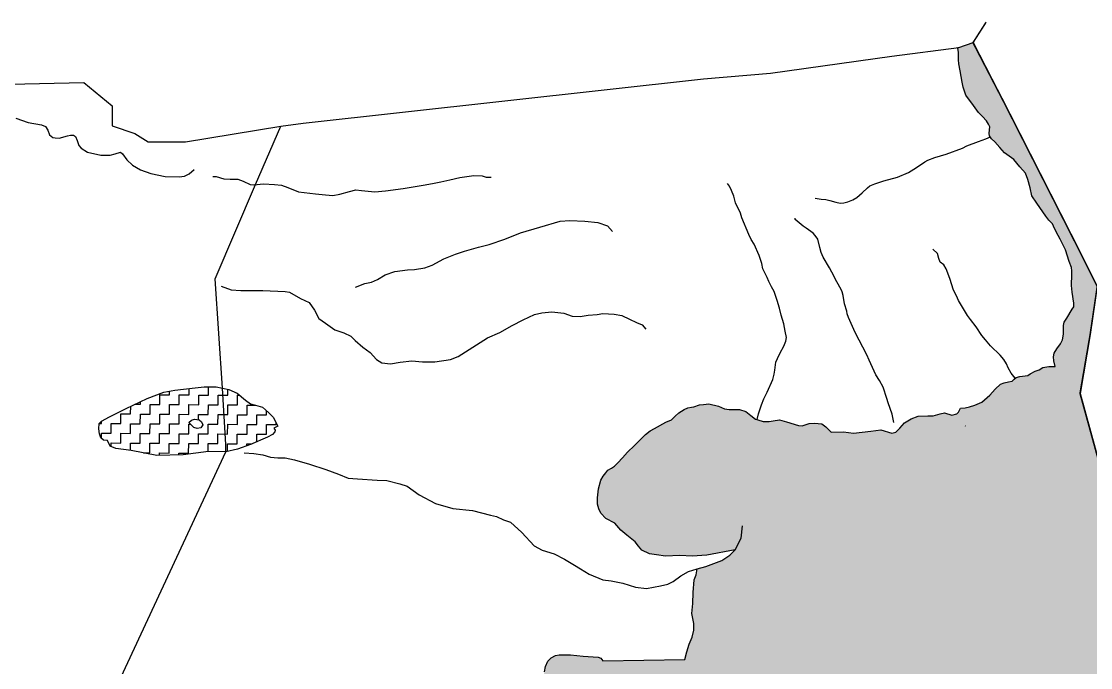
# Model space of a CAD drawing. Header units: metres. Extents: x 261324 to 273196, y 2168580 to 2176145.
# Drawn here: x 269832 to 271625, y 2175052 to 2176136 of the extents above; entities that cross this region are included whole.
import ezdxf

# ---------------------------------------------------------------- set-up
doc = ezdxf.new("R2010")
doc.units = ezdxf.units.M
for name, color, linetype in [('LINE_WATER', 4, 'Continuous'), ('POLY_HATCH', 12, 'Continuous'), ('POLY_PARCEL', 6, 'Continuous'), ('V_BOUND_LINE', 7, 'Continuous')]:
    doc.layers.add(name, color=color, linetype=linetype)
pattern_1 = [(359.204250458998, (275152.2432474227, 2172428.948187294), (3.218788203200321, 3.130599383974009), [3.174999999999998, -3.174999999999998]), (89.20425045899802, (275155.4179412163, 2172428.904092884), (-3.130599383974009, 3.218788203200321), [3.174999999999998, -3.174999999999998])]

# ---------------------------------------------------------------- blocks, each defined once
blk = doc.blocks.new('62')
at = {"layer": 'POLY_HATCH'}
h = blk.add_hatch(dxfattribs=at)
h.set_pattern_fill('ZIGZAG', color=256, scale=0.9999999999999999, angle=-0.7957495410019815, style=0)
h.set_pattern_definition(pattern_1)
h.paths.add_polyline_path([(275713.4033619884, 2173219.616855243), (275699.5545775288, 2173270.116821485), (275683.0275506682, 2173331.917468686), (275686.4877017844, 2173351.207006773), (275688.9153779806, 2173366.878950131), (275681.177619705, 2173382.593921911), (275658.9116288487, 2173427.222599884), (275648.872188581, 2173446.945038059), (275643.9277575039, 2173445.284492984), (275644.0625683006, 2173443.785606863), (275644.0635547544, 2173441.355286785), (275644.2184204358, 2173439.999107582), (275644.6386253577, 2173437.736558321), (275645.2472219664, 2173434.030565022), (275645.5376500259, 2173432.429472552), (275645.9356549252, 2173431.069916304), (275646.4393081364, 2173429.813046812), (275646.9834782536, 2173428.972240886), (275648.347286317, 2173427.113209479), (275650.4590842376, 2173424.080711649), (275651.7601714617, 2173422.708612181), (275653.5173720939, 2173420.807921957), (275654.1804811441, 2173419.37672186), (275654.0618154134, 2173418.336811566), (275653.9764385623, 2173417.192279895), (275653.9995988875, 2173416.358710452), (275654.6817459616, 2173415.446551209), (275655.7447562729, 2173414.442302845), (275657.3864348768, 2173412.579409562), (275658.8911047491, 2173410.857295491), (275661.916832883, 2173408.593276899), (275663.9328700099, 2173406.169686327), (275665.7103481176, 2173404.07923632), (275666.4807830121, 2173402.020133317), (275667.1730729588, 2173399.337178657), (275667.7621252278, 2173396.725097245), (275669.3606313443, 2173394.255228832), (275672.254198099, 2173389.979360941), (275673.2441258352, 2173388.715739854), (275674.4082082383, 2173387.484417107), (275674.7102073292, 2173386.716411685), (275675.6227093498, 2173384.881006021), (275676.9435859622, 2173382.432353536), (275677.9233890205, 2173380.439779454), (275678.5978181405, 2173378.972229714), (275679.7954448115, 2173375.153898595), (275680.7114916112, 2173372.590647609), (275680.6382613112, 2173370.802357697), (275680.553870914, 2173367.227505947), (275680.6978887409, 2173365.090306723), (275681.2729593103, 2173361.471575821), (275681.1861361058, 2173360.222910096), (275680.6892548302, 2173359.466000597), (275678.8775639635, 2173356.592154026), (275678.0593985222, 2173355.214769912), (275677.8022776386, 2173354.211499904), (275677.7270437278, 2173351.296177689), (275677.4588378639, 2173349.494531117), (275676.7460757538, 2173348.202479764), (275675.5424629322, 2173346.587421305), (275674.688597943, 2173345.141096127), (275674.4990191336, 2173343.998011752), (275674.584900298, 2173342.67751037), (275674.9761554346, 2173340.831987083), (275672.891152019, 2173340.791509503), (275670.9074617317, 2173340.54131159), (275669.680439592, 2173339.742463759), (275668.4232702728, 2173339.273864226), (275666.7435036596, 2173338.394510412), (275665.9730869935, 2173337.95386744), (275663.3622564617, 2173337.573506278), (275662.1769644342, 2173337.277501904), (275661.5435565336, 2173336.696082156), (275660.875413332, 2173336.115144859), (275659.6568323571, 2173335.923756988), (275658.2279189714, 2173335.596416682), (275657.0749516105, 2173335.126369853), (275655.2466052005, 2173333.554705767), (275653.4821928699, 2173331.582892072), (275650.9353355365, 2173329.319901449), (275648.6209971057, 2173328.274688123), (275646.8894861464, 2173327.795970296), (275645.448383649, 2173327.528690968), (275643.8645723719, 2173327.335216985), (275643.0611374425, 2173325.594167601), (275641.0099168304, 2173325.154281927), (275638.6486601747, 2173325.905317686), (275637.2065642032, 2173325.566226504), (275634.9700671757, 2173324.950876173), (275633.2455340333, 2173324.974828805), (275630.010040081, 2173324.876118822), (275627.6986977829, 2173324.046335963), (275625.5240838326, 2173322.71188666), (275623.9911803535, 2173321.009403475), (275622.6798283869, 2173319.734787246), (275621.3804451735, 2173319.321893101), (275617.8026296873, 2173320.448944571), (275614.4912930795, 2173320.063992698), (275608.8052310411, 2173319.460640513), (275605.577716235, 2173319.936410295), (275601.5518147443, 2173319.848680991), (275599.7793659584, 2173321.597070909), (275598.4989332258, 2173322.548566815), (275596.1316921934, 2173322.868741531), (275594.4041668627, 2173322.677263642), (275591.5941763489, 2173321.842347612), (275587.01103003, 2173323.354540042), (275584.7196316869, 2173323.960959085), (275582.6318316926, 2173323.702659522), (275581.2625901666, 2173323.434382092), (275579.3234873071, 2173323.533140608), (275577.0710652493, 2173324.189912866), (275575.2995494534, 2173325.479412294), (275573.6717465618, 2173326.834156051), (275571.6808254033, 2173327.449515385), (275568.3098247944, 2173327.496336367), (275566.7451845121, 2173327.753149916), (275564.756983771, 2173328.564372902), (275561.5925833868, 2173329.372342384), (275559.8657082414, 2173329.239606395), (275558.6097513756, 2173329.139509948), (275556.5923877343, 2173328.415267284), (275554.7536901936, 2173328.135195469), (275553.530400861, 2173327.564481843), (275551.7910156725, 2173326.530768126), (275550.5993056722, 2173325.411089423), (275549.328658485, 2173324.253324381), (275547.5533373518, 2173323.455193952), (275543.8407361749, 2173321.48896743), (275542.4181917444, 2173320.685937165), (275540.8339644232, 2173319.532529982), (275537.216921347, 2173315.978169707), (275534.8737899589, 2173313.816610856), (275533.2408406299, 2173311.978220487), (275531.6881926411, 2173310.275848227), (275530.6543608579, 2173309.232334837), (275529.6657145397, 2173308.619181886), (275528.4794453742, 2173307.891230488), (275527.7630062874, 2173307.117570733), (275526.8456838646, 2173305.994080968), (275526.1210795812, 2173304.632830312), (275525.3368795096, 2173301.803141751), (275524.9438404947, 2173298.90924979), (275524.9928529554, 2173296.792826208), (275525.4420077946, 2173295.258549223), (275526.0114727233, 2173293.918507522), (275527.7111435937, 2173292.092599679), (275530.5913668085, 2173290.583329621), (275532.5588923101, 2173288.283538005), (275534.534575153, 2173286.571339838), (275537.1706378033, 2173284.41898383), (275538.2872377135, 2173282.953799484), (275539.4065580411, 2173281.68447879), (275541.899432762, 2173280.513623628), (275544.1279854496, 2173280.071275041), (275547.0808655015, 2173279.707922325), (275551.7286036906, 2173279.836827364), (275555.7903379098, 2173279.586953479), (275560.6343036262, 2173279.906592114), (275569.9011706085, 2173281.566307737), (275568.0798495265, 2173279.796007268), (275565.5409713732, 2173278.107498846), (275560.1957347913, 2173276.170671166), (275557.4542556064, 2173275.41868584), (275557.0220657845, 2173273.482753828), (275556.3524282676, 2173271.840106098), (275556.0081526287, 2173267.750925642), (275555.8859271947, 2173264.125516823), (275555.5526228903, 2173260.826246652), (275556.1544415749, 2173257.58581389), (275556.1953754571, 2173255.3587062), (275555.5886144574, 2173253.068768915), (275554.6235735977, 2173250.855631115), (275553.7982572523, 2173248.353259777), (275553.1166470376, 2173245.848890017), (275526.3779232424, 2173245.609771115), (275525.6584145883, 2173246.40831604), (275524.8155372462, 2173246.741284834), (275519.9411214767, 2173247.174058136), (275515.8265883816, 2173247.610880196), (275512.0277794269, 2173247.634437095), (275510.8854206071, 2173247.445863728), (275509.4715766146, 2173246.647743608), (275508.404299946, 2173245.552754174), (275507.5630648133, 2173243.89971735), (275507.2459371612, 2173242.107976187), (275506.3828013318, 2173238.878140702), (275506.3393855348, 2173237.856546255), (275506.2271427918, 2173234.881271513), (275505.5880557384, 2173234.260086987), (275503.4429415939, 2173233.413711609), (275501.7994059607, 2173232.910839914), (275499.724892769, 2173232.939653539), (275497.8045835259, 2173233.550436815), (275495.4841399415, 2173234.809303695), (275493.3931852105, 2173235.758321937), (275491.5296915608, 2173236.251496718), (275489.046932601, 2173236.344390289), (275486.062996828, 2173236.122985533), (275483.0429494123, 2173235.405584205), (275479.6631537309, 2173234.036055388), (275476.5420638768, 2173232.356274566), (275474.9768548912, 2173231.180582905), (275472.1682485581, 2173228.853935892), (275470.3092360731, 2173227.565503167), (275469.0443236593, 2173226.969754466), (275467.9248954728, 2173226.328175995), (275465.8877344691, 2173224.837777657), (275464.7916424907, 2173223.772394508), (275464.0433344927, 2173222.49773845), (275462.4363359535, 2173220.417253994), (275460.9865831395, 2173219.137739952), (275457.6816667883, 2173216.847192418), (275453.0189108547, 2173213.582512979), (275449.1598589672, 2173211.372677173), (275445.1537005536, 2173209.09186943), (275442.7058525122, 2173207.490353463), (275439.8980573285, 2173205.222107303), (275438.53312029, 2173203.736975245), (275436.6274474442, 2173201.193347099), (275435.0728032104, 2173198.674051893), (275434.2512541471, 2173196.334408991), (275433.494429249, 2173194.446556162), (275433.3447025207, 2173192.082979059), (275433.6762637828, 2173190.705708586), (275434.1752260026, 2173188.75660461), (275435.1715121774, 2173186.844402221), (275436.3804361809, 2173185.513357876), (275437.9140107778, 2173184.41144795), (275439.5425404169, 2173183.83392336), (275440.8504790528, 2173183.319261251), (275443.9145825594, 2173180.896443129), (275446.0617444541, 2173179.786010878), (275448.3014279763, 2173179.024763842), (275450.4550789989, 2173178.381533542), (275453.0721690164, 2173177.43980822), (275455.5480332735, 2173176.850512272), (275458.0454706586, 2173175.263706298), (275459.1224589014, 2173173.296192314), (275515.3965068245, 2173160.188567728), (275515.6629817922, 2173158.676566877), (275515.3576084781, 2173157.387978266), (275514.24785618, 2173155.105027199), (275513.8776076005, 2173154.320107038), (275513.4554945027, 2173149.801063532), (275513.4739909678, 2173145.958230535), (275514.2155301545, 2173142.428559415), (275515.7624378549, 2173139.965062658), (275516.887191759, 2173138.153843144), (275516.6956067387, 2173134.708958158), (275516.7974262792, 2173131.690939698), (275517.938681845, 2173125.893266028), (275519.7281309511, 2173120.194324197), (275522.6223414529, 2173116.419284245), (275524.1901944036, 2173115.463796261), (275523.5614907349, 2173111.594038405), (275523.4891836031, 2173106.387810912), (275524.8584697721, 2173101.484767538), (275527.1798306627, 2173097.861330519), (275526.0700823091, 2173095.578379397), (275525.8914634268, 2173093.067025856), (275526.7562661645, 2173088.063254605), (275527.6634581293, 2173086.111408017), (275528.147498947, 2173084.740031748), (275528.703392847, 2173083.367657487), (275529.0237717117, 2173080.562075463), (275530.5846214382, 2173081.201215683), (275536.5671037013, 2173082.215066172), (275535.5735357126, 2173079.82930392), (275534.9219587508, 2173077.370234665), (275534.6781115196, 2173074.631264677), (275534.2856576974, 2173071.071653139), (275536.0623505006, 2173065.63082172), (275538.5668237566, 2173063.196473975), (275541.2175235007, 2173061.411405971), (275542.859851417, 2173061.114359917), (275543.8334301951, 2173062.060661964), (275544.5488339165, 2173064.176050098), (275544.7621332413, 2173074.59404214), (275545.148831668, 2173082.678620496), (275545.4236246208, 2173087.645325623), (275546.1533091964, 2173090.788901668), (275545.9427017024, 2173100.321514053), (275546.7261382447, 2173112.274163002), (275547.0395285149, 2173115.080726492), (275546.5308027486, 2173117.967265606), (275546.9513421975, 2173123.548976217), (275547.4085748408, 2173126.833452821), (275547.1113303977, 2173130.128408615), (275546.3196762139, 2173132.401850049), (275546.4425342882, 2173136.308000703), (275546.841176459, 2173140.313158792), (275546.9706989296, 2173144.699130309), (275547.7060958063, 2173148.253978594), (275548.5729583926, 2173151.395649326), (275550.6321092905, 2173146.863551209), (275554.8337798208, 2173141.807110196), (275557.7795940199, 2173136.351605322), (275561.0480451715, 2173131.620505664), (275563.7189355487, 2173128.876112808), (275568.8784030584, 2173125.264143927), (275574.3200202499, 2173119.461592001), (275576.2421814046, 2173115.321888084), (275578.3488327157, 2173109.461531749), (275581.2078242407, 2173105.256753427), (275583.9583074537, 2173100.741102663), (275584.6470287779, 2173097.815986172), (275584.7772910162, 2173092.191335242), (275583.750810353, 2173085.801799394), (275583.9186678656, 2173082.883919797), (275584.4526058056, 2173076.316518547), (275584.8215821398, 2173072.875211332), (275588.2636746949, 2173065.642658623), (275590.0729896277, 2173060.879762962), (275591.8092186233, 2173058.356606598), (275592.890047935, 2173053.655891569), (275592.4039517449, 2173048.664560555), (275593.6063070763, 2173045.211678253), (275595.8561700452, 2173042.160753639), (275598.3476351279, 2173041.501387287), (275601.5856605121, 2173042.081174783), (275604.004762665, 2173043.713602568), (275606.6495651847, 2173046.592416167), (275609.6141127282, 2173049.987422928), (275611.9377202982, 2173052.245936173), (275614.4797944521, 2173055.23030393), (275617.1159211522, 2173057.484478927), (275623.1650962777, 2173065.418217929), (275620.6751414521, 2173058.684564339), (275619.8389308578, 2173050.990800239), (275619.9214759873, 2173041.930629691), (275624.1144667198, 2173036.249547695), (275626.9292957069, 2173036.366641346), (275628.7277015217, 2173038.320069747), (275631.3826258759, 2173041.92763163), (275634.0635737779, 2173047.409111808), (275636.7503095154, 2173053.307018477), (275639.832045135, 2173057.637536226), (275643.0049374278, 2173061.029649215), (275648.4971033254, 2173066.367956094), (275651.8674955592, 2173068.976374623), (275649.2979479317, 2173064.013981379), (275648.0667374553, 2173057.887606199), (275647.0843589309, 2173054.673320635), (275646.0209456018, 2173053.126190553), (275645.2252222441, 2173048.347412278), (275643.5049593055, 2173044.518616341), (275641.3607770299, 2173040.175076592), (275639.3229380223, 2173035.986247144), (275637.7025075763, 2173031.843685048), (275636.2817500046, 2173027.073590524), (275633.7208781966, 2173022.735835882), (275631.0529440577, 2173018.191316043), (275627.7570797639, 2173013.447263082), (275625.107216327, 2173010.204075341), (275623.405754987, 2173007.728666235), (275621.9198643238, 2173005.770897205), (275621.672478319, 2173002.962912397), (275620.8854307809, 2172998.808772723), (275619.1608299325, 2172994.667657485), (275617.0325533486, 2172991.46929013), (275614.2676747349, 2172987.446750997), (275606.788278901, 2172981.563348779), (275603.0887388717, 2172977.7620437), (275598.6582592772, 2172971.838159239), (275597.5228322836, 2172967.114296471), (275597.7775085258, 2172962.945690376), (275600.2111346989, 2172958.122058559), (275602.136187816, 2172954.190569133), (275602.9117318481, 2172950.014728527), (275605.0285010153, 2172944.883118094), (275605.9255671228, 2172941.955110269), (275608.1754300916, 2172938.904185656), (275612.4668112801, 2172932.8052302), (275613.5722221368, 2172929.874328604), (275614.5524920376, 2172925.435327385), (275617.4013657065, 2172920.501803161), (275619.726479623, 2172915.367298956), (275621.4598206006, 2172912.635928045), (275623.9397179353, 2172911.143711037), (275628.2165751035, 2172911.500815183), (275633.141606028, 2172913.514944146), (275642.2103399538, 2172921.302616132), (275648.362243445, 2172929.130800975), (275651.4598808456, 2172934.606493609), (275654.0525679814, 2172941.234592984), (275658.5044482247, 2172946.691476076), (275665.4673181568, 2172952.894434488), (275672.2283502042, 2172959.568765623), (275675.3317754064, 2172965.460882312), (275676.6628184094, 2172971.27349377), (275678.5074992964, 2172976.558334487), (275679.4138999211, 2172981.804144856), (275680.5134665216, 2172985.953941408), (275683.4085470084, 2172991.848954306), (275685.9694188164, 2172996.186708948), (275687.7837303229, 2172999.285309742), (275690.1246895997, 2173002.793105063), (275692.3347240296, 2173004.376374216), (275696.6289368153, 2173005.982757947), (275702.0560299866, 2173006.636265623), (275706.531114048, 2173006.261730097), (275710.0802086027, 2173006.733069717), (275715.7214343588, 2173007.800110113), (275720.5234932823, 2173008.462299104), (275726.1849626737, 2173010.986833632), (275729.1321585443, 2173013.132560753), (275734.57371146, 2173014.827136014), (275739.9038641012, 2173016.00262434), (275746.5991043932, 2173017.940103813), (275756.3464378764, 2173022.073915898), (275765.666956082, 2173025.484767297), (275776.8712607736, 2173029.494215681), (275784.634975312, 2173033.343199377), (275785.1899707224, 2173032.197002965), (275785.2652255807, 2173030.113420882), (275786.3778663095, 2173027.703053078), (275788.637851113, 2173025.380876749), (275789.8647840449, 2173023.697807933), (275789.9458227942, 2173022.030652397), (275789.977698521, 2173016.823874871), (275790.6389424272, 2173011.920732949), (275791.8138242851, 2173006.48982516), (275791.4752776966, 2173004.620247604), (275794.8218756688, 2172998.013780356), (275795.9186107059, 2172994.458240158), (275796.2818031493, 2172990.600506396), (275795.9309657713, 2172987.846020906), (275795.1439222114, 2172983.691883614), (275796.2247515231, 2172978.991168586), (275797.3055808348, 2172974.290453557), (275797.6515136919, 2172968.040250451), (275814.6724219132, 2172975.8611365), (275868.8625154536, 2173002.078044844), (275877.9142539315, 2173006.713102437), (275869.5252555754, 2173017.970825128), (275857.2667293084, 2173033.503187764), (275845.3999902162, 2173048.956491523), (275820.3567848773, 2173081.034673712), (275819.436118658, 2173081.930906685), (275801.6334561131, 2173104.92684502), (275780.6977913745, 2173132.187198319), (275750.2553718032, 2173171.555163344), (275734.3407306689, 2173192.479181754)])
h = blk.add_hatch(dxfattribs=at)
h.set_pattern_fill('ZIGZAG', color=256, scale=0.9999999999999999, angle=-0.7957495410019815, style=0)
h.set_pattern_definition(pattern_1)
h.paths.add_polyline_path([(275411.7256721155, 2173330.527347513), (275410.1220115444, 2173331.752086114), (275407.4520811316, 2173333.997778628), (275404.7194183043, 2173335.262736586), (275400.5566713745, 2173336.105839585), (275396.5801057325, 2173336.21015042), (275393.6769663189, 2173335.808750356), (275387.0376594714, 2173335.140223915), (275383.4436878102, 2173334.503019418), (275377.915658651, 2173332.518430469), (275371.093266318, 2173329.275734915), (275365.5553545668, 2173326.57962257), (275362.9822961892, 2173325.192034468), (275362.2348655824, 2173324.417133044), (275362.112123082, 2173322.651949246), (275362.3358230321, 2173321.078276714), (275362.759339445, 2173319.747228501), (275363.583844048, 2173318.999572883), (275364.8584459482, 2173318.834630205), (275365.7170613636, 2173317.006737038), (275367.5713434896, 2173316.146618145), (275372.5715486546, 2173315.488206524), (275380.9959304375, 2173313.849710865), (275389.5427099878, 2173313.951863097), (275397.8572740263, 2173315.014303385), (275403.5520600434, 2173314.861586903), (275407.3942678426, 2173315.691666687), (275411.5897297121, 2173317.203962405), (275417.2694925368, 2173319.505463159), (275418.853699802, 2173320.415984038), (275419.6018158961, 2173321.239954894), (275419.7081969822, 2173321.827439388), (275419.2744611332, 2173322.422428189), (275420.6588519017, 2173323.090322312), (275419.1284878802, 2173326.056388351), (275417.5790402172, 2173327.648477085), (275415.6879249841, 2173329.392550653), (275413.3398968556, 2173330.06320423)])
h.paths.add_polyline_path([(275396.0599359131, 2173323.73536053), (275395.4711280095, 2173322.738003933), (275394.2465900328, 2173322.53953988), (275393.1018922075, 2173322.914559927), (275392.2505949987, 2173323.716446556), (275391.4711587611, 2173324.517335083), (275392.4167464692, 2173325.33017577), (275393.3543589757, 2173325.568536636), (275394.8613301787, 2173325.403956931), (275395.714622191, 2173324.745691461)], flags=16)
at = {"layer": 'LINE_WATER'}
for points in [[(275335.7307613482, 2173424.517365313), (275339.6638645062, 2173423.098083836), (275344.1089315492, 2173422.318105321), (275345.3224942468, 2173421.726659143), (275346.096947471, 2173420.566721317), (275346.6498491827, 2173418.978916535), (275347.7157121642, 2173418.102224077), (275348.5041249667, 2173417.947627113), (275349.7965264526, 2173417.857853292), (275352.538009582, 2173418.609838563), (275353.5469764445, 2173418.81129432), (275354.4820954889, 2173418.870131783), (275355.1936682173, 2173418.35748113), (275355.6787064198, 2173417.057914223), (275356.2306107129, 2173415.398297642), (275357.0090495656, 2173414.525599753), (275359.074906857, 2173413.204076308), (275363.3732716365, 2173412.210665748), (275366.391199705, 2173412.168748711), (275368.1217171901, 2173412.575654685), (275369.7823724858, 2173413.127182302), (275370.4939452143, 2173412.614531649), (275371.831274066, 2173410.584887528), (275373.6755798449, 2173408.835497127), (275376.3132893625, 2173407.290561387), (275379.6745363496, 2173406.094692259), (275384.4040354008, 2173405.095293527), (275388.9294373431, 2173404.924703848), (275390.7298131409, 2173405.186993106), (275392.2487530971, 2173405.884135485), (275393.9213770783, 2173407.297380312)], [(275596.834540907, 2173396.40353537), (275598.8795056124, 2173396.062662416), (275600.3721001399, 2173395.972494352), (275601.6871690297, 2173395.607041936), (275603.6592922301, 2173395.024152747), (275605.0800094658, 2173394.761389525), (275606.2619266119, 2173394.81441038), (275607.5861558988, 2173395.108485006), (275609.2292587171, 2173395.849474243), (275610.5250203591, 2173396.595287819), (275612.2472363167, 2173398.029552173), (275614.0427719752, 2173399.740545793), (275614.7461286737, 2173400.355713671), (275616.4577378469, 2173401.026314491), (275619.4231375136, 2173401.922531381), (275623.8519487412, 2173403.128249583), (275627.4502781126, 2173404.571173189), (275630.1489000404, 2173406.269623535), (275632.8484823046, 2173408.037499886), (275633.7944960805, 2173408.614577745), (275636.1679768547, 2173409.414859418), (275639.7964613624, 2173410.52753949), (275645.1387206291, 2173412.467021517), (275646.6428861879, 2173413.209940501), (275650.4134377878, 2173414.546315474), (275652.8578316069, 2173415.449768792), (275654.3661358057, 2173416.075947429)], [(275399.9263219042, 2173404.987436431), (275401.0041536391, 2173404.972466058), (275403.5091204038, 2173404.21943426), (275405.6627930483, 2173404.045874734), (275408.105876736, 2173404.011941908), (275409.8224306983, 2173403.413507075), (275412.105849929, 2173402.232610703), (275413.326394388, 2173402.143834929), (275416.4930234681, 2173402.458971042), (275420.1551633928, 2173402.228545852), (275422.378694316, 2173401.910367175), (275424.4525268091, 2173401.163323549), (275427.9544956953, 2173399.750030243), (275433.4783958363, 2173399.026893097), (275436.7079014676, 2173398.694742092), (275439.1479969115, 2173398.44537869), (275441.4533588113, 2173398.84430289), (275444.6279630931, 2173399.733918823), (275446.7187552418, 2173400.207646471), (275448.513146663, 2173400.039074687), (275452.8898515044, 2173399.511429366), (275456.3439008364, 2173399.822575838), (275462.176166446, 2173400.603455388), (275468.730972174, 2173401.661594626), (275471.7568833333, 2173402.194157299), (275474.4943729451, 2173402.658902743), (275477.4504258256, 2173403.336084568), (275480.7667493913, 2173404.080085685), (275485.3021213388, 2173404.627596985), (275488.0316357489, 2173404.51786261), (275489.3190502429, 2173404.069037108), (275490.9717263585, 2173404.046082523)], [(275577.3871392263, 2173324.118929652), (275577.8848152537, 2173325.990478428), (275578.884774741, 2173328.982983236), (275579.6570197485, 2173330.914440729), (275580.6983876191, 2173333.054999869), (275582.6190247496, 2173337.165439104), (275583.0703896351, 2173338.994929961), (275583.3014292386, 2173340.29537837), (275583.6834711636, 2173342.884083007), (275584.1529560564, 2173344.101403808), (275585.1096723788, 2173345.897270414), (275586.3384672976, 2173348.115044511), (275586.9730104451, 2173349.715847712), (275587.1230891379, 2173350.937604855), (275586.7789001397, 2173352.990989895), (275586.3067999068, 2173355.418622641), (275585.4674195552, 2173358.237134055), (275584.9934681206, 2173360.531768686), (275584.2559395728, 2173363.016298564), (275583.2860578684, 2173366.022859326), (275582.4291282693, 2173367.577866188), (275581.5740459273, 2173369.265871221), (275580.9806973521, 2173370.630980345), (275579.5550046528, 2173373.404424746), (275579.2603560967, 2173375.191069171), (275578.7509201195, 2173376.84766815), (275578.4182008472, 2173377.81007851), (275576.7925030331, 2173381.517484704), (275575.9093253801, 2173383.099461388), (275575.0531307191, 2173384.707666111), (275572.892861193, 2173390.178441416), (275572.3812124449, 2173391.675442048), (275570.8309336685, 2173395.062537686), (275570.2756557757, 2173397.251878439), (275569.5569822071, 2173399.177438558), (275568.9113261809, 2173400.609786112), (275568.2299969892, 2173401.390801663)], [(275446.3973851136, 2173368.40651854), (275449.432272804, 2173369.585370339), (275451.5939206502, 2173369.986290633), (275453.5459857032, 2173370.821063618), (275456.0828730314, 2173372.365953261), (275459.2594760612, 2173373.399190299), (275463.4350720713, 2173373.915787043), (275465.7364443641, 2173374.027468923), (275469.122630187, 2173374.62685327), (275471.504832127, 2173375.383828722), (275475.2712404453, 2173377.486231717), (275479.1005253147, 2173378.941347595), (275482.0605637899, 2173379.90576692), (275486.6782654064, 2173381.206285778), (275490.2121508776, 2173382.090911531), (275495.2664724161, 2173383.780396142), (275500.4689923293, 2173385.791029277), (275506.8192062005, 2173387.642072832), (275513.4578416531, 2173389.560936052), (275516.6214785448, 2173389.660641644), (275521.5056550952, 2173389.449157214), (275525.7396472462, 2173388.99531973), (275528.9581815429, 2173387.873258439), (275530.513072334, 2173385.984241393)], [(275622.1196858155, 2173322.883352108), (275621.5455529774, 2173325.631665057), (275620.2915687803, 2173329.267394042), (275619.8331511118, 2173330.76365533), (275618.7124352765, 2173334.410837151), (275617.4388697949, 2173336.636759699), (275616.2939544645, 2173338.541634783), (275614.1244485173, 2173343.347409488), (275613.3762017371, 2173345.060535898), (275609.6969017684, 2173352.334961487), (275607.4763775463, 2173357.30107632), (275607.1207353101, 2173358.529855157), (275606.9458698745, 2173359.357046766), (275606.2602793195, 2173361.747738092), (275605.8458436984, 2173364.493835389), (275605.437709299, 2173365.776553814), (275605.1807745781, 2173366.445253793), (275603.7517567551, 2173368.9792971), (275602.171720055, 2173372.140660187), (275601.4197787267, 2173373.587787819), (275599.3127607803, 2173377.142247716), (275598.7486159245, 2173378.693187991), (275598.3452805373, 2173380.32170805), (275597.6633845642, 2173382.97840059), (275596.8023909248, 2173384.240806117), (275596.2009142693, 2173385.020712569), (275593.8800490858, 2173386.596050097), (275592.9048307207, 2173387.301331816), (275590.2998630785, 2173389.505840004), (275590.3331308381, 2173389.984272491)], [(275661.8091642965, 2173337.0676697), (275660.5860890956, 2173338.668594993), (275659.638120443, 2173340.514603992), (275659.0221769681, 2173341.812934907), (275658.1581636283, 2173343.18259801), (275657.0228104356, 2173344.57865467), (275653.8731690854, 2173347.665825123), (275652.225004871, 2173349.634698126), (275651.1129215987, 2173351.075688543), (275649.1825713107, 2173353.919646351), (275647.3831716733, 2173356.411056687), (275646.4050241654, 2173357.714420816), (275643.5075202293, 2173362.653558846), (275642.8268065047, 2173364.179069309), (275641.9013221788, 2173366.013451166), (275640.7536873834, 2173369.785584783), (275639.5989865615, 2173373.048697055), (275638.7789873562, 2173374.327234908), (275637.6590485191, 2173375.202643137), (275637.1544072793, 2173376.363664566), (275636.7693990928, 2173377.98689177), (275635.2055044085, 2173379.502041774)], [(275402.4477981318, 2173369.047915339), (275405.7366973226, 2173367.817141905), (275408.8963446412, 2173367.629607615), (275416.0100364576, 2173367.530803113), (275423.3353097812, 2173367.141764587), (275424.7694265726, 2173366.906373567), (275428.33427201, 2173364.845793143), (275431.190540818, 2173363.513291401), (275432.8801651533, 2173360.975986753), (275434.2793731714, 2173358.227246153), (275436.4135966427, 2173356.653391896), (275439.4744573074, 2173354.527985837), (275442.4784257976, 2173353.480727939), (275444.6919827712, 2173352.444448336), (275446.1081464666, 2173350.916476627), (275448.5941666951, 2173348.799054725), (275450.9414598618, 2173347.042680596), (275452.992352301, 2173344.644007037), (275454.7737815286, 2173343.541903754), (275457.5721568327, 2173343.215740866), (275460.8136311832, 2173343.745309508), (275464.5570994476, 2173344.19608257), (275468.0730318567, 2173343.788130071), (275472.1692943308, 2173343.767149723), (275477.2111484237, 2173344.559007569), (275479.810912303, 2173345.456610095), (275484.5972627966, 2173348.550381515), (275489.3816145422, 2173351.50053183), (275493.4304561206, 2173353.239893504), (275497.486283405, 2173355.481925526), (275501.1049880965, 2173357.299084733), (275504.7940576822, 2173359.007531796), (275507.2451244606, 2173359.54807868), (275510.4836066568, 2173359.862219238), (275514.4296759189, 2173359.376466769), (275517.1472176651, 2173358.405012802), (275519.8048750145, 2173358.296274037), (275522.3258001057, 2173358.692204205), (275525.275864665, 2173358.938525043), (275527.1480974896, 2173359.199816255), (275530.8825892229, 2173359.004300192), (275533.3915455607, 2173358.538508276), (275535.8890358162, 2173357.24690134), (275538.1744498165, 2173356.209623691), (275540.0317177889, 2173355.393764789), (275541.1614586849, 2173353.941596956)], [(275409.5868074715, 2173314.497673293), (275412.7454574053, 2173314.238329642), (275415.6855480149, 2173313.766549555), (275418.1905148136, 2173313.013520194), (275420.5587571752, 2173312.765154784), (275422.9299877807, 2173312.73221995), (275426.0117937297, 2173312.114825102), (275430.878519821, 2173310.646664608), (275436.2427475821, 2173308.77656159), (275440.3185634643, 2173307.283474713), (275443.5341055727, 2173305.9459829), (275446.5490453974, 2173305.688635288), (275452.9391997105, 2173305.240761736), (275456.1707001114, 2173305.052229454), (275460.3952130606, 2173303.916195781), (275462.7559750022, 2173303.129257725), (275466.6691263163, 2173300.273774453), (275471.9475374722, 2173297.39932862), (275477.6740346665, 2173295.739665998), (275484.1330498735, 2173295.075363933), (275490.0042545617, 2173293.485514633), (275491.8665134704, 2173293.028707358), (275494.1514287783, 2173291.955525029), (275496.4398310224, 2173291.133677955), (275500.2022904659, 2173287.777520319), (275504.1653601159, 2173283.341220811), (275506.7332073764, 2173281.940901841), (275510.6692987444, 2173280.737048503), (275514.0934301717, 2173278.893892147), (275517.3009931339, 2173276.98192057), (275519.2959908171, 2173275.73320697), (275522.0744182217, 2173273.970842233), (275526.5758826914, 2173272.076810822), (275529.2295505016, 2173271.680834612), (275533.0289135557, 2173270.981650153), (275537.2494368979, 2173269.55837416), (275540.8372263338, 2173269.149423615), (275545.3770865469, 2173270.020079478), (275547.7553028582, 2173270.489814992), (275549.5636578022, 2173271.326584016), (275552.0326776767, 2173273.159711589), (275554.5675662569, 2173274.560980127), (275557.4542556064, 2173275.41868584), (275560.1957347913, 2173276.170671166), (275565.5409713732, 2173278.107498846), (275568.0798495265, 2173279.796007268), (275569.9011706085, 2173281.566307737), (275571.8941327899, 2173285.345293725), (275572.3092640924, 2173289.361664391)]]:
    blk.add_lwpolyline(points, dxfattribs=at)
at = {"layer": 'POLY_HATCH'}
for points in [[(275643.9145229447, 2173445.35412942), (275644.2581051877, 2173445.39543744), (275648.872188581, 2173446.945038059), (275658.9116288487, 2173427.222599884), (275681.177619705, 2173382.593921911), (275688.9153779806, 2173366.878950131), (275686.4877017844, 2173351.207006773), (275683.0275506682, 2173331.917468686), (275699.5545775288, 2173270.116821485), (275713.4033619884, 2173219.616855243), (275734.3407306689, 2173192.479181754), (275750.2553718032, 2173171.555163344), (275780.6977913745, 2173132.187198319), (275801.6334561131, 2173104.92684502), (275819.436118658, 2173081.930906685), (275820.3567848773, 2173081.034673712), (275845.3999902163, 2173048.956491523), (275857.2667293084, 2173033.503187764), (275869.5252555754, 2173017.970825128)], [(275507.2459371612, 2173242.107976187), (275507.5630648133, 2173243.89971735), (275508.404299946, 2173245.552754174), (275509.4715766146, 2173246.647743608), (275510.8854206071, 2173247.445863728), (275512.0277794269, 2173247.634437095), (275515.8265883816, 2173247.610880196), (275519.9411214767, 2173247.174058136), (275524.8155372462, 2173246.741284834), (275525.6584145883, 2173246.40831604), (275526.3779232424, 2173245.609771115), (275553.1166470376, 2173245.848890017), (275553.7982572523, 2173248.353259777), (275554.6235735977, 2173250.855631115), (275555.5886144574, 2173253.068768915), (275556.1953754571, 2173255.3587062), (275556.1544415749, 2173257.58581389), (275555.5526228903, 2173260.826246652), (275555.8859271947, 2173264.125516823), (275556.0081526287, 2173267.750925642), (275556.3524282676, 2173271.840106098), (275557.0220657845, 2173273.482753828), (275557.4542556064, 2173275.41868584), (275560.1957347913, 2173276.170671166), (275565.5409713732, 2173278.107498846), (275568.0798495265, 2173279.796007268), (275569.9011706085, 2173281.566307737), (275560.6343036262, 2173279.906592114), (275555.7903379098, 2173279.586953479), (275551.7286036906, 2173279.836827364), (275547.0808655015, 2173279.707922325), (275544.1279854496, 2173280.071275041), (275541.899432762, 2173280.513623628), (275539.4065580411, 2173281.68447879), (275538.2872377135, 2173282.953799484), (275537.1706378033, 2173284.41898383), (275534.534575153, 2173286.571339838), (275532.5588923101, 2173288.283538005), (275530.5913668085, 2173290.583329621), (275527.7111435937, 2173292.092599679), (275526.0114727233, 2173293.918507522), (275525.4420077946, 2173295.258549223), (275524.9928529554, 2173296.792826208), (275524.9438404947, 2173298.90924979), (275525.3368795096, 2173301.803141751), (275526.1210795812, 2173304.632830312), (275526.8456838646, 2173305.994080968), (275527.7630062874, 2173307.117570733), (275528.4794453742, 2173307.891230488), (275529.6657145398, 2173308.619181886), (275530.6543608579, 2173309.232334837), (275531.6881926411, 2173310.275848227), (275533.2408406299, 2173311.978220487), (275534.8737899589, 2173313.816610856), (275537.216921347, 2173315.978169707), (275540.8339644232, 2173319.532529982), (275542.4181917444, 2173320.685937165), (275543.8407361749, 2173321.48896743), (275547.5533373518, 2173323.455193952), (275549.328658485, 2173324.253324381), (275550.5993056722, 2173325.411089423), (275551.7910156725, 2173326.530768126), (275553.530400861, 2173327.564481843), (275554.7536901936, 2173328.135195469), (275555.9323421906, 2173328.314728642), (275556.7184689438, 2173328.460531008), (275558.6097513756, 2173329.139509948), (275559.8657082414, 2173329.239606395), (275561.5925833868, 2173329.372342384), (275564.756983771, 2173328.564372902), (275566.7451845121, 2173327.753149916), (275568.3098247944, 2173327.496336367), (275571.6808254033, 2173327.449515385), (275573.6717465618, 2173326.834156051), (275575.2995494534, 2173325.479412294), (275576.8908722831, 2173324.321076657), (275576.8908722831, 2173324.321076657), (275577.5701122279, 2173324.044398304), (275579.3234873071, 2173323.533140608), (275581.2625901666, 2173323.434382092), (275582.6318316926, 2173323.702659522), (275584.7196316869, 2173323.960959085), (275587.01103003, 2173323.354540042), (275590.8742709646, 2173322.079877771), (275592.0948153898, 2173321.991099559), (275594.4041668627, 2173322.677263642), (275596.1316921934, 2173322.868741531), (275598.4989332258, 2173322.548566815), (275599.7793659584, 2173321.597070909), (275601.5518147443, 2173319.848680991), (275605.577716235, 2173319.936410295), (275608.8052310411, 2173319.460640513), (275614.4912930795, 2173320.063992698), (275617.8026296873, 2173320.448944571), (275621.3804451735, 2173319.321893101), (275622.6798283869, 2173319.734787246), (275623.9911803535, 2173321.009403475), (275625.5240838326, 2173322.71188666), (275627.6986977829, 2173324.046335963), (275630.010040081, 2173324.876118822), (275633.2455340333, 2173324.974828805), (275634.9700671757, 2173324.950876173), (275637.2065642032, 2173325.566226504), (275638.6486601747, 2173325.905317686), (275641.0099168304, 2173325.154281927), (275642.739935657, 2173325.525285657), (275643.2717748951, 2173326.050620506), (275643.8645723719, 2173327.335216985), (275645.448383649, 2173327.528690968), (275646.8894861464, 2173327.795970296), (275648.6209971057, 2173328.274688123), (275650.9353355365, 2173329.319901449), (275653.4821928699, 2173331.582892072), (275655.2466052005, 2173333.554705767), (275657.0749516105, 2173335.126369853), (275658.2279189714, 2173335.596416682), (275659.6568323571, 2173335.923756988), (275660.875413332, 2173336.115144859), (275661.5435565336, 2173336.696082156), (275662.1769644342, 2173337.277501904), (275663.3622564617, 2173337.573506278), (275665.9730869936, 2173337.95386744), (275666.7435036596, 2173338.394510412), (275668.4232702728, 2173339.273864226), (275669.680439592, 2173339.742463759), (275670.9074617317, 2173340.54131159), (275672.891152019, 2173340.791509503), (275674.9761554346, 2173340.831987083), (275674.584900298, 2173342.67751037), (275674.4990191336, 2173343.998011752), (275674.688597943, 2173345.141096127), (275675.5424629322, 2173346.587421305), (275676.7460757538, 2173348.202479764), (275677.4588378639, 2173349.494531117), (275677.7270437278, 2173351.296177689), (275677.8022776386, 2173354.211499904), (275678.0593985222, 2173355.214769912), (275678.8775639635, 2173356.592154026), (275680.6892548302, 2173359.466000597), (275681.1861361058, 2173360.222910096), (275681.2729593103, 2173361.471575821), (275680.6978887409, 2173365.090306723), (275680.553870914, 2173367.227505947), (275680.6382613112, 2173370.802357697), (275680.6908352997, 2173372.086218793), (275680.5311483495, 2173373.095277988), (275679.7954448115, 2173375.153898595), (275678.5978181405, 2173378.972229714), (275677.9233890205, 2173380.439779454), (275676.9435859622, 2173382.432353536), (275675.6227093498, 2173384.881006021), (275674.7102073292, 2173386.716411685), (275674.4082082383, 2173387.484417107), (275673.2441258351, 2173388.715739854), (275672.254198099, 2173389.979360941), (275669.3606313443, 2173394.255228832), (275667.7621252278, 2173396.725097245), (275667.1730729588, 2173399.337178657), (275666.4807830121, 2173402.020133317), (275665.7103481176, 2173404.07923632), (275663.9328700099, 2173406.169686327), (275661.916832883, 2173408.593276899), (275658.8911047491, 2173410.857295491), (275657.3864348768, 2173412.579409562), (275655.7447562729, 2173414.442302845), (275654.6817459616, 2173415.446551209), (275653.9995988875, 2173416.358710452), (275653.9764385623, 2173417.192279895), (275654.0618154134, 2173418.336811566), (275654.1804811441, 2173419.37672186), (275653.7757264822, 2173420.25031107), (275653.0607765793, 2173421.301802175), (275651.7601714617, 2173422.708612181), (275650.4590842376, 2173424.080711649), (275648.347286317, 2173427.113209479), (275646.9834782536, 2173428.972240886), (275646.4393081364, 2173429.813046812), (275645.9356549252, 2173431.069916304), (275645.5376500259, 2173432.429472552), (275645.2472219664, 2173434.030565022), (275644.6386253577, 2173437.736558321), (275644.2184204358, 2173439.999107582), (275644.0635547544, 2173441.355286785), (275644.0625683006, 2173443.785606863), (275643.9421968838, 2173445.123949566)], [(275507.2459371612, 2173242.107976187), (275507.5630648133, 2173243.89971735), (275508.404299946, 2173245.552754174), (275509.4715766146, 2173246.647743608), (275510.8854206071, 2173247.445863728), (275512.0277794269, 2173247.634437095), (275515.8265883816, 2173247.610880196), (275519.9411214767, 2173247.174058136), (275524.8155372462, 2173246.741284834), (275525.6584145883, 2173246.40831604), (275526.3779232424, 2173245.609771115), (275553.1166470376, 2173245.848890017), (275553.7982572523, 2173248.353259777), (275554.6235735977, 2173250.855631115), (275555.5886144574, 2173253.068768915), (275556.1953754571, 2173255.3587062), (275556.1544415749, 2173257.58581389), (275555.5526228903, 2173260.826246652), (275555.8859271947, 2173264.125516823), (275556.0081526287, 2173267.750925642), (275556.3524282676, 2173271.840106098), (275557.0220657845, 2173273.482753828), (275557.4542556064, 2173275.41868584), (275560.1957347913, 2173276.170671166), (275565.5409713732, 2173278.107498846), (275568.0798495265, 2173279.796007268), (275569.9011706085, 2173281.566307737), (275560.6343036262, 2173279.906592114), (275555.7903379098, 2173279.586953479), (275551.7286036906, 2173279.836827364), (275547.0808655015, 2173279.707922325), (275544.1279854496, 2173280.071275041), (275541.899432762, 2173280.513623628), (275539.4065580411, 2173281.68447879), (275538.2872377135, 2173282.953799484), (275537.1706378033, 2173284.41898383), (275534.534575153, 2173286.571339838), (275532.5588923101, 2173288.283538005), (275530.5913668085, 2173290.583329621), (275527.7111435937, 2173292.092599679), (275526.0114727233, 2173293.918507522), (275525.4420077946, 2173295.258549223), (275524.9928529554, 2173296.792826208), (275524.9438404947, 2173298.90924979), (275525.3368795096, 2173301.803141751), (275526.1210795812, 2173304.632830312), (275526.8456838646, 2173305.994080968), (275527.7630062874, 2173307.117570733), (275528.4794453742, 2173307.891230488), (275529.6657145398, 2173308.619181886), (275530.6543608579, 2173309.232334837), (275531.6881926411, 2173310.275848227), (275533.2408406299, 2173311.978220487), (275534.8737899589, 2173313.816610856), (275537.216921347, 2173315.978169707), (275540.8339644232, 2173319.532529982), (275542.4181917444, 2173320.685937165), (275543.8407361749, 2173321.48896743), (275547.5533373518, 2173323.455193952), (275549.328658485, 2173324.253324381), (275550.5993056722, 2173325.411089423), (275551.7910156725, 2173326.530768126), (275553.530400861, 2173327.564481843), (275554.7536901936, 2173328.135195469), (275555.9323421906, 2173328.314728642), (275556.7184689438, 2173328.460531008), (275558.6097513756, 2173329.139509948), (275559.8657082414, 2173329.239606395), (275561.5925833868, 2173329.372342384), (275564.756983771, 2173328.564372902), (275566.7451845121, 2173327.753149916), (275568.3098247944, 2173327.496336367), (275571.6808254033, 2173327.449515385), (275573.6717465618, 2173326.834156051), (275575.2995494534, 2173325.479412294), (275576.8908722831, 2173324.321076657), (275576.8908722831, 2173324.321076657), (275577.5701122279, 2173324.044398304), (275579.3234873071, 2173323.533140608), (275581.2625901666, 2173323.434382092), (275582.6318316926, 2173323.702659522), (275584.7196316869, 2173323.960959085), (275587.01103003, 2173323.354540042), (275590.8742709646, 2173322.079877771), (275592.0948153898, 2173321.991099559), (275594.4041668627, 2173322.677263642), (275596.1316921934, 2173322.868741531), (275598.4989332258, 2173322.548566815), (275599.7793659584, 2173321.597070909), (275601.5518147443, 2173319.848680991), (275605.577716235, 2173319.936410295), (275608.8052310411, 2173319.460640513), (275614.4912930795, 2173320.063992698), (275617.8026296873, 2173320.448944571), (275621.3804451735, 2173319.321893101), (275622.6798283869, 2173319.734787246), (275623.9911803535, 2173321.009403475), (275625.5240838326, 2173322.71188666), (275627.6986977829, 2173324.046335963), (275630.010040081, 2173324.876118822), (275633.2455340333, 2173324.974828805), (275634.9700671757, 2173324.950876173), (275637.2065642032, 2173325.566226504), (275638.6486601747, 2173325.905317686), (275641.0099168304, 2173325.154281927), (275642.739935657, 2173325.525285657), (275643.2717748951, 2173326.050620506), (275643.8645723719, 2173327.335216985), (275645.448383649, 2173327.528690968), (275646.8894861464, 2173327.795970296), (275648.6209971057, 2173328.274688123), (275650.9353355365, 2173329.319901449), (275653.4821928699, 2173331.582892072), (275655.2466052005, 2173333.554705767), (275657.0749516105, 2173335.126369853), (275658.2279189714, 2173335.596416682), (275659.6568323571, 2173335.923756988), (275660.875413332, 2173336.115144859), (275661.5435565336, 2173336.696082156), (275662.1769644342, 2173337.277501904), (275663.3622564617, 2173337.573506278), (275665.9730869936, 2173337.95386744), (275666.7435036596, 2173338.394510412), (275668.4232702728, 2173339.273864226), (275669.680439592, 2173339.742463759), (275670.9074617317, 2173340.54131159), (275672.891152019, 2173340.791509503), (275674.9761554346, 2173340.831987083), (275674.584900298, 2173342.67751037), (275674.4990191336, 2173343.998011752), (275674.688597943, 2173345.141096127), (275675.5424629322, 2173346.587421305), (275676.7460757538, 2173348.202479764), (275677.4588378639, 2173349.494531117), (275677.7270437278, 2173351.296177689), (275677.8022776386, 2173354.211499904), (275678.0593985222, 2173355.214769912), (275678.8775639635, 2173356.592154026), (275680.6892548302, 2173359.466000597), (275681.1861361058, 2173360.222910096), (275681.2729593103, 2173361.471575821), (275680.6978887409, 2173365.090306723), (275680.553870914, 2173367.227505947), (275680.6382613112, 2173370.802357697), (275680.6908352997, 2173372.086218793), (275680.5311483495, 2173373.095277988), (275679.7954448115, 2173375.153898595), (275678.5978181405, 2173378.972229714), (275677.9233890205, 2173380.439779454), (275676.9435859622, 2173382.432353536), (275675.6227093498, 2173384.881006021), (275674.7102073292, 2173386.716411685), (275674.4082082383, 2173387.484417107), (275673.2441258351, 2173388.715739854), (275672.254198099, 2173389.979360941), (275669.3606313443, 2173394.255228832), (275667.7621252278, 2173396.725097245), (275667.1730729588, 2173399.337178657), (275666.4807830121, 2173402.020133317), (275665.7103481176, 2173404.07923632), (275663.9328700099, 2173406.169686327), (275661.916832883, 2173408.593276899), (275658.8911047491, 2173410.857295491), (275657.3864348768, 2173412.579409562), (275655.7447562729, 2173414.442302845), (275654.6817459616, 2173415.446551209), (275653.9995988875, 2173416.358710452), (275653.9764385623, 2173417.192279895), (275654.0618154134, 2173418.336811566), (275654.1804811441, 2173419.37672186), (275653.7757264822, 2173420.25031107), (275653.0607765793, 2173421.301802175), (275651.7601714617, 2173422.708612181), (275650.4590842376, 2173424.080711649), (275648.347286317, 2173427.113209479), (275646.9834782536, 2173428.972240886), (275646.4393081364, 2173429.813046812), (275645.9356549252, 2173431.069916304), (275645.5376500259, 2173432.429472552), (275645.2472219664, 2173434.030565022), (275644.6386253577, 2173437.736558321), (275644.2184204358, 2173439.999107582), (275644.0635547544, 2173441.355286785), (275644.0625683006, 2173443.785606863), (275643.9421968838, 2173445.123949566)], [(275393.6769663189, 2173335.808750356), (275396.5801057325, 2173336.21015042)], [(275396.5801057325, 2173336.21015042), (275400.5566713745, 2173336.105839585)], [(275400.5566713745, 2173336.105839585), (275404.7194183043, 2173335.262736586)], [(275371.093266318, 2173329.275734915), (275377.915658651, 2173332.518430469)], [(275377.915658651, 2173332.518430469), (275383.4436878102, 2173334.503019418)], [(275383.4436878102, 2173334.503019418), (275387.0376594714, 2173335.140223915)], [(275387.0376594714, 2173335.140223915), (275393.6769663189, 2173335.808750356)], [(275404.7194183043, 2173335.262736586), (275407.4520811316, 2173333.997778628)], [(275407.4520811316, 2173333.997778628), (275410.1220115444, 2173331.752086114)], [(275365.5553545668, 2173326.57962257), (275371.093266318, 2173329.275734915)], [(275410.1220115444, 2173331.752086114), (275411.7256721155, 2173330.527347513)], [(275411.7256721155, 2173330.527347513), (275413.3398968556, 2173330.06320423)], [(275413.3398968556, 2173330.06320423), (275415.6879249841, 2173329.392550653)], [(275415.6879249841, 2173329.392550653), (275417.5790402172, 2173327.648477085)], [(275362.9822961892, 2173325.192034468), (275365.5553545668, 2173326.57962257)], [(275417.5790402172, 2173327.648477085), (275419.1284878802, 2173326.056388351)], [(275419.1284878802, 2173326.056388351), (275420.6588519017, 2173323.090322312)], [(275362.112123082, 2173322.651949246), (275362.2348655824, 2173324.417133044)], [(275362.3358230321, 2173321.078276714), (275362.112123082, 2173322.651949246)], [(275362.2348655824, 2173324.417133044), (275362.9822961892, 2173325.192034468)], [(275420.6588519017, 2173323.090322312), (275419.2744611332, 2173322.422428189)], [(275419.2744611332, 2173322.422428189), (275419.7081969822, 2173321.827439388)], [(275362.759339445, 2173319.747228501), (275362.3358230321, 2173321.078276714)], [(275363.583844048, 2173318.999572883), (275362.759339445, 2173319.747228501)], [(275364.8584459482, 2173318.834630205), (275363.583844048, 2173318.999572883)], [(275365.7170613636, 2173317.006737038), (275364.8584459482, 2173318.834630205)], [(275417.2694925368, 2173319.505463159), (275411.5897297121, 2173317.203962405)], [(275418.853699802, 2173320.415984038), (275417.2694925368, 2173319.505463159)], [(275419.6018158961, 2173321.239954894), (275418.853699802, 2173320.415984038)], [(275419.7081969822, 2173321.827439388), (275419.6018158961, 2173321.239954894)], [(275645.5083165994, 2173321.49465247), (275645.4369999567, 2173321.621796484)], [(275367.5713434896, 2173316.146618145), (275365.7170613636, 2173317.006737038)], [(275372.5715486546, 2173315.488206524), (275367.5713434896, 2173316.146618145)], [(275380.9959304375, 2173313.849710865), (275372.5715486546, 2173315.488206524)], [(275397.8572740263, 2173315.014303385), (275389.5427099878, 2173313.951863097)], [(275403.5520600434, 2173314.861586903), (275397.8572740263, 2173315.014303385)], [(275407.3942678426, 2173315.691666687), (275403.5520600434, 2173314.861586903)], [(275411.5897297121, 2173317.203962405), (275407.3942678426, 2173315.691666687)], [(275389.5427099878, 2173313.951863097), (275380.9959304375, 2173313.849710865)], [(275569.9011706085, 2173281.566307737), (275569.9011706085, 2173281.566307737)]]:
    blk.add_lwpolyline(points, dxfattribs=at)
blk.add_lwpolyline([(275391.4711587611, 2173324.517335083), (275392.4167464692, 2173325.33017577), (275393.3543589757, 2173325.568536636), (275394.8613301787, 2173325.403956931), (275395.714622191, 2173324.745691461), (275396.0599359131, 2173323.73536053), (275395.4711280095, 2173322.738003933), (275394.2465900328, 2173322.53953988), (275393.1018922075, 2173322.914559927), (275392.2505949987, 2173323.716446556)], close=True, dxfattribs=at)
at = {"layer": 'POLY_PARCEL'}
for points in [[(275422.3251965249, 2173421.296765178), (275429.6689216708, 2173422.236214459), (275560.6583745466, 2173435.715347985), (275582.6276190415, 2173437.453017741), (275622.301284319, 2173442.755624646), (275644.2581051877, 2173445.39543744), (275648.872188581, 2173446.945038059)], [(275296.2556963734, 2173425.70526852), (275314.4295665638, 2173435.400453225), (275357.9914522424, 2173436.052325711), (275367.2269447272, 2173428.310719383), (275367.2085375817, 2173421.810913209), (275374.5028917052, 2173419.195764986), (275378.9210251766, 2173416.476916711), (275391.0656036959, 2173416.380059714), (275422.3251965249, 2173421.296765178)], [(275409.8877477979, 2172932.964800644), (275394.83640029, 2172998.5135132), (275394.8602549011, 2173000.230989095), (275362.7291434175, 2173055.917030746), (275362.144010713, 2173056.219641321), (275349.6935463434, 2173107.435972795), (275344.7257543182, 2173188.217361074), (275345.0660298925, 2173191.501007577), (275403.5520600434, 2173314.861586903), (275403.5847710386, 2173317.216985675), (275402.6160054672, 2173335.688751835), (275400.5079592984, 2173371.493338079), (275413.9002165718, 2173402.22785596), (275422.3251965249, 2173421.296765178)]]:
    blk.add_lwpolyline(points, dxfattribs=at)
at = {"layer": 'V_BOUND_LINE', "const_width": 0.4999999999999999}
for points in [[(275648.872188581, 2173446.945038059), (275653.2079834073, 2173453.619992917)], [(275648.872188581, 2173446.945038059), (275658.9116288487, 2173427.222599884), (275681.177619705, 2173382.593921911), (275688.9153779806, 2173366.878950131), (275686.4877017844, 2173351.207006773), (275683.0275506682, 2173331.917468686), (275699.5545775288, 2173270.116821485), (275713.4033619884, 2173219.616855243), (275734.3407306689, 2173192.479181754), (275750.2553718032, 2173171.555163344), (275780.6977913745, 2173132.187198319), (275801.6334561131, 2173104.92684502), (275819.436118658, 2173081.930906685), (275820.3567848773, 2173081.034673712), (275845.3999902163, 2173048.956491523), (275857.2667293084, 2173033.503187764), (275869.5252555754, 2173017.970825128), (275877.9142539315, 2173006.713102437)]]:
    blk.add_lwpolyline(points, dxfattribs=at)
blk = doc.blocks.new('FV D')
blk.add_blockref('62', (0, 0))

msp = doc.modelspace()

# ---------------------------------------------------------------- block references
at = {"xscale": 5.129170501941362, "yscale": 5.129170501941362, "zscale": 5.129170501941362, "rotation": 0.4183383057612413}
msp.add_blockref('FV D', (-1060989.413511926, -8981905.231263852), dxfattribs=at)

doc.saveas('drawing.dxf')
